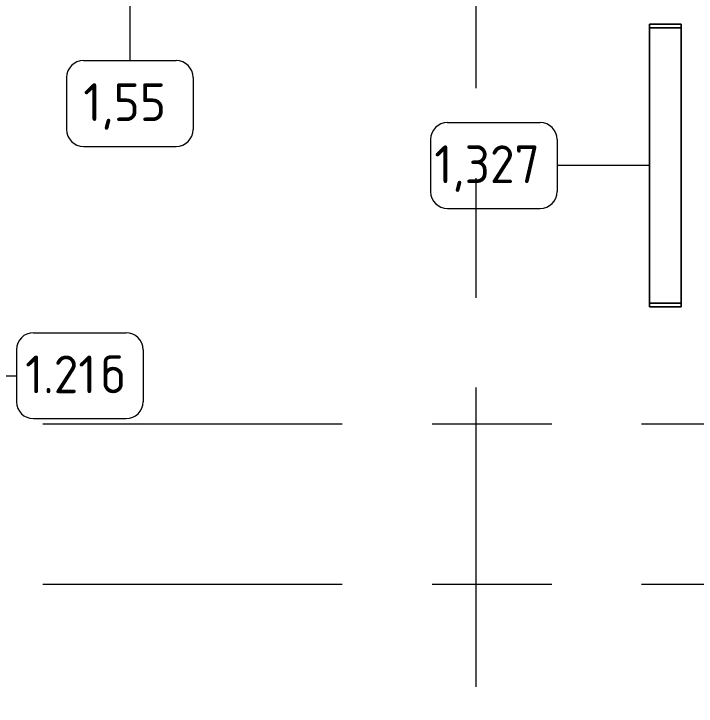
# Model space of a CAD drawing. Header units: millimetres. Extents: x -3724 to 231642, y -8553 to 29017.
# Drawn here: x 10059 to 13676, y 20652 to 24325 of the extents above; entities that cross this region are included whole.
import ezdxf

# ---------------------------------------------------------------- set-up
doc = ezdxf.new("R2010")
doc.units = ezdxf.units.MM
doc.linetypes.add('Осевая', pattern=[3175, 635, -476.25, 1587.5, -476.25])
doc.layers.add('I-FURN-1', color=9, linetype='Continuous', lineweight=9, true_color=0x808080)
doc.layers.add('I-FURN-IDEN', color=7, linetype='Continuous', lineweight=9)
doc.layers.add('Оси-2', color=7, linetype='Осевая', lineweight=9)
doc.styles.add('GOST Common', font='GOST_Common.ttf', dxfattribs={"height": 200})

# ---------------------------------------------------------------- blocks, each defined once
blk = doc.blocks.new('Зеркало обычное - Стенд информационный-30488841-План расстановки мебели и оборудования 1 этажа в осях 1-12')
at = {"layer": 'I-FURN-1'}
for p, q in [((750, 60), (-750, 60)), ((-750, 60), (-750, -107.4)), ((-750, -107.4), (-750, 60)), ((-750, 60), (-730, 60)), ((730, 60), (-730, 60)), ((-730, 60), (-730, -107.4)), ((-730, -107.4), (-730, 60)), ((-730, 60), (730, 60)), ((-730, 60), (730, 60)), ((730, 60), (-730, 60)), ((-730, 60), (730, 60)), ((-730, -107.4), (-730, 60)), ((-730, -107.4), (-730, 60)), ((730, -107.4), (730, 60)), ((730, 60), (730, -107.4)), ((730, 60), (750, 60)), ((730, 60), (730, -107.4)), ((730, -107.4), (730, 60)), ((750, -107.4), (750, 60)), ((750, 60), (750, -107.4)), ((-750, -107.4), (750, -107.4)), ((-730, -107.4), (-750, -107.4)), ((-730, -107.4), (730, -107.4)), ((730, -107.4), (-730, -107.4)), ((730, -107.4), (-730, -107.4)), ((-730, -107.4), (730, -107.4)), ((730, -107.4), (-730, -107.4)), ((750, -107.4), (730, -107.4))]:
    blk.add_line(p, q, dxfattribs=at)
blk = doc.blocks.new('Марка_Мебель - В прямоуг_Balcon_Марка-25523697-План расстановки мебели и оборудования 1 этажа в осях 1-12')
at = {"layer": 'I-FURN-IDEN'}
for p, q in [((-2.455, 2.278), (2.455, 2.278)), ((-3.355, 1.378), (-3.355, -1.384)), ((3.355, 1.378), (3.355, -1.378)), ((-2.461, -2.278), (2.455, -2.278))]:
    blk.add_line(p, q, dxfattribs=at)
for centre, radius, start, end in [((-2.455, 1.378), 0.9, 90, 180), ((2.455, 1.378), 0.9, 0, 90), ((-2.461, -1.384), 0.893, 180, 270), ((2.455, -1.378), 0.9, 270, 0)]:
    blk.add_arc(centre, radius, start, end, dxfattribs=at)

msp = doc.modelspace()

# ---------------------------------------------------------------- linework, layer by layer
at = {"layer": 'I-FURN-IDEN'}
for p, q in [((10674, 24380), (10674, 24077.2)), ((13430, 23520), (12939.5, 23520)), ((9249.5, 22405.4), (10072.9, 22405.4))]:
    msp.add_line(p, q, dxfattribs=at)
at = {"layer": 'Оси-2'}
for p, q in [((12510, 593.7), (12510, 24898.1)), ((-423.7, 22150), (35770, 22150)), ((-423.7, 21300), (35770, 21300))]:
    msp.add_line(p, q, dxfattribs=at)

# ---------------------------------------------------------------- block references
at = {"layer": 'I-FURN-1', "rotation": 270.0000000000004}
msp.add_blockref('Зеркало обычное - Стенд информационный-30488841-План расстановки мебели и оборудования 1 этажа в осях 1-12', (13537.4, 23520), dxfattribs=at)
at = {"layer": 'I-FURN-IDEN', "xscale": 99.99999999999993, "yscale": 99.99999999999993, "zscale": 99.99999999999993}
for p in [(10674, 23849.4), (12604, 23520), (10408.4, 22405.4)]:
    msp.add_blockref('Марка_Мебель - В прямоуг_Balcon_Марка-25523697-План расстановки мебели и оборудования 1 этажа в осях 1-12', p, dxfattribs=at)

# ---------------------------------------------------------------- texts
at = {"layer": 'I-FURN-IDEN', "char_height": 200, "attachment_point": 1, "style": 'GOST Common'}
for s, insert, width in [('1,55', (10427.5, 23956.5), 561.181), ('1,327', (12288.5, 23627.1), 729.536), ('\\fGOST Common|b0|i0|c204|p34|;б', (10522.4, 22512.5), 176.371), ('1.21', (10118.9, 22512.5), 489.029)]:
    msp.add_mtext(s, dxfattribs=dict(at, insert=insert, width=width))

doc.saveas('drawing.dxf')
